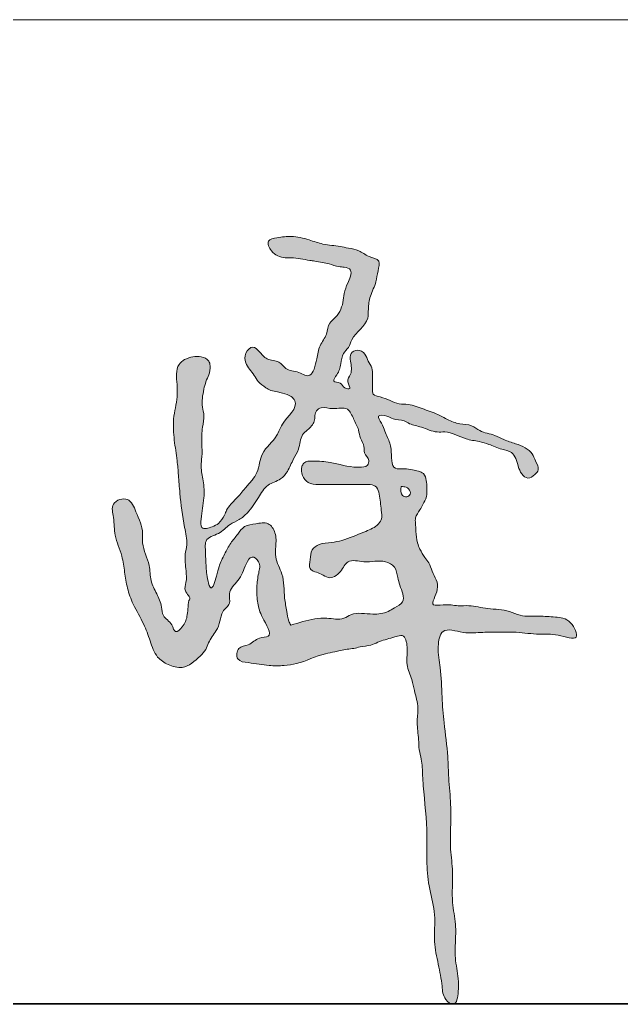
# Model space of a CAD drawing. Extents: x 3968514 to 5230306, y -516551 to -228246.
# Drawn here: x 5171388 to 5171694, y -488332 to -487829 of the extents above; entities that cross this region are included whole.
import ezdxf

# ---------------------------------------------------------------- set-up
doc = ezdxf.new("R2010")
doc.units = 0
doc.header["$LTSCALE"] = 1000
doc.header["$MEASUREMENT"] = 0
doc.layers.add('AXIS', color=3, linetype='Continuous', lineweight=15)
doc.layers.add('FRAME', color=3, linetype='Continuous', lineweight=18)

# ---------------------------------------------------------------- blocks, each defined once
blk = doc.blocks.new('A$C0B803521')
at = {"layer": 'FRAME', "lineweight": 18}
blk.add_line((-16943.1, 43352), (-23943.1, 43352), dxfattribs=at)
at = {"layer": 'FRAME', "lineweight": 35}
blk.add_line((-16943.1, 42352), (-23943.1, 42352), dxfattribs=at)
blk = doc.blocks.new('FWEFS')
h = blk.add_hatch(color=7)
h.dxf.hatch_style = 1
edge = h.paths.add_edge_path()
edge.add_spline(control_points=[(1918654.5, -2262160.9), (1918654.1, -2262163.8), (1918653.5, -2262169.2), (1918652.7, -2262178.7), (1918649.8, -2262186.5), (1918640.1, -2262195.8), (1918637.4, -2262182.6), (1918627.5, -2262178.6), (1918627, -2262165.5), (1918622.1, -2262154.1), (1918614.6, -2262140.9), (1918615.6, -2262122.3), (1918606.3, -2262107.5), (1918608.5, -2262088.1), (1918601.8, -2262074.2), (1918595.4, -2262057.3), (1918584, -2262057.7), (1918574.8, -2262063.7), (1918578.9, -2262078.7), (1918578.2, -2262096.1), (1918586.9, -2262113.9), (1918589.1, -2262132.2), (1918591.6, -2262148.8), (1918598, -2262166.7), (1918608.5, -2262183.4), (1918615.1, -2262201.8), (1918620.4, -2262218.3), (1918633.4, -2262227), (1918650.6, -2262231.7), (1918663, -2262220.4), (1918672.1, -2262211.6), (1918675, -2262201.5), (1918682.2, -2262193.2), (1918686.6, -2262182.3), (1918687.6, -2262171.5), (1918698, -2262165.1), (1918693.4, -2262151.4), (1918707, -2262140.2), (1918710.6, -2262127.8), (1918717.9, -2262114), (1918728.2, -2262122.4), (1918725, -2262134.3), (1918723.1, -2262147.9), (1918724, -2262164), (1918728.3, -2262178.3), (1918741.9, -2262198.9), (1918723.7, -2262198.2), (1918717, -2262207.2), (1918703.4, -2262207.4), (1918702.1, -2262223), (1918719.4, -2262224.4), (1918733.8, -2262227.5), (1918750.6, -2262227.5), (1918770.1, -2262224.7), (1918786.3, -2262216), (1918801.7, -2262213.6), (1918811.2, -2262210.8), (1918820, -2262210.5), (1918830.1, -2262207.7), (1918838.6, -2262207.2), (1918849.1, -2262202.1), (1918858.5, -2262199.7), (1918866.8, -2262197.1), (1918873.8, -2262195.8), (1918875.5, -2262202), (1918876.9, -2262208.4), (1918876.4, -2262216.4), (1918875.6, -2262228.5), (1918881.3, -2262239.9), (1918884.2, -2262254.8), (1918888.6, -2262269.2), (1918885.8, -2262286), (1918888.4, -2262299.9), (1918888.3, -2262312.6), (1918891.9, -2262324.5), (1918892, -2262336.9), (1918893.9, -2262362.8), (1918897.5, -2262392.6), (1918895.9, -2262427.8), (1918898.7, -2262454.6), (1918906.2, -2262480.5), (1918902.8, -2262506.6), (1918908.2, -2262530.5), (1918912.2, -2262550.2), (1918912.8, -2262565.5), (1918926.4, -2262575.4), (1918929, -2262557.4), (1918928.9, -2262543.3), (1918925, -2262526.3), (1918925.6, -2262508), (1918926.5, -2262489.1), (1918921, -2262465.2), (1918924, -2262439.5), (1918920.1, -2262414.2), (1918920.8, -2262391.3), (1918921.3, -2262367.1), (1918918.5, -2262343.3), (1918918.2, -2262315.4), (1918913.9, -2262288.2), (1918911.8, -2262258), (1918911.1, -2262231.5), (1918906.9, -2262210.9), (1918910.8, -2262186.6), (1918934.4, -2262195.4), (1918951.8, -2262193), (1918970.2, -2262193.6), (1918989, -2262192.7), (1919010.1, -2262196.3), (1919027.8, -2262194), (1919054.3, -2262204.4), (1919044.7, -2262183.8), (1919035.7, -2262178.4), (1919024.2, -2262177.8), (1919010, -2262176.3), (1918993.7, -2262178.1), (1918977.5, -2262169.7), (1918959.2, -2262170.5), (1918942.3, -2262165.6), (1918926.6, -2262166.9), (1918916.3, -2262164.2), (1918897.7, -2262168), (1918912.2, -2262146.9), (1918902.5, -2262134.8), (1918899.4, -2262123.2), (1918893.7, -2262116.6), (1918889.8, -2262109.8), (1918886.2, -2262101), (1918885.5, -2262091.8), (1918885.2, -2262083.5), (1918884.3, -2262075.5), (1918889.4, -2262069.9), (1918892.8, -2262062.8), (1918896.9, -2262055.6), (1918896.5, -2262046.9), (1918896.4, -2262039.1), (1918894.2, -2262031.8), (1918887.8, -2262029.4), (1918881.3, -2262027.9), (1918873.7, -2262026.6), (1918859, -2262028.8), (1918861.8, -2262008.4), (1918857.6, -2261997.1), (1918853.3, -2261988.3), (1918851.5, -2261981.7), (1918844.4, -2261971.7), (1918856.5, -2261973), (1918863, -2261977.8), (1918872.2, -2261977.1), (1918880.7, -2261982.8), (1918892.6, -2261984.4), (1918903.9, -2261990.6), (1918916.1, -2261989.2), (1918926, -2261992.2), (1918936.9, -2261997.6), (1918948.7, -2261999), (1918960.9, -2262002.5), (1918971.2, -2262007.4), (1918985.6, -2262009.7), (1918988.8, -2262022.7), (1918992.1, -2262032.3), (1918999.5, -2262038.4), (1919006.1, -2262033.7), (1919011.8, -2262027.4), (1919006.9, -2262019.5), (1919004, -2262011.3), (1918996.4, -2262005.1), (1918986.2, -2262001.3), (1918975.5, -2261998.2), (1918964.2, -2261991.7), (1918951.8, -2261990.5), (1918941.8, -2261981.9), (1918929.5, -2261982), (1918918.7, -2261978.2), (1918907.5, -2261971.2), (1918893.8, -2261967.1), (1918880.4, -2261961.2), (1918864.3, -2261961.8), (1918854.6, -2261954.4), (1918840.9, -2261952.9), (1918841.5, -2261942.3), (1918841.2, -2261934.3), (1918841.2, -2261924.2), (1918836.6, -2261917.9), (1918834.3, -2261910.1), (1918826.5, -2261904.9), (1918818, -2261909.6), (1918818.9, -2261919.8), (1918821.4, -2261929.9), (1918813.5, -2261937.7), (1918821.1, -2261947), (1918811.4, -2261945.4), (1918810, -2261938.9), (1918799.2, -2261939.4), (1918805.3, -2261931.5), (1918807.8, -2261926.5), (1918809.6, -2261918.9), (1918810.3, -2261910.3), (1918817.6, -2261904.1), (1918821.3, -2261889.6), (1918837.5, -2261880.8), (1918836.8, -2261863.5), (1918838.5, -2261850.9), (1918845.4, -2261838.5), (1918846.2, -2261826.9), (1918850.3, -2261814.2), (1918836.5, -2261811.9), (1918828.1, -2261805), (1918814.6, -2261802.4), (1918802.6, -2261800.3), (1918789, -2261798.8), (1918775.9, -2261793.8), (1918759.6, -2261790.1), (1918746.8, -2261791.8), (1918732.6, -2261794.5), (1918738.8, -2261809.1), (1918749.3, -2261813.1), (1918763, -2261812.2), (1918772.9, -2261814.9), (1918783.5, -2261816.2), (1918790, -2261817.6), (1918798.2, -2261818.9), (1918805.5, -2261821.9), (1918812.8, -2261822.2), (1918820.3, -2261824.1), (1918819, -2261832.3), (1918815.5, -2261839.4), (1918812.2, -2261848.3), (1918811.4, -2261861.4), (1918805.9, -2261872.3), (1918795.8, -2261879.9), (1918795.6, -2261891.5), (1918786.9, -2261901.6), (1918784.8, -2261914.7), (1918782.7, -2261924.5), (1918777.5, -2261935.4), (1918765.4, -2261927.5), (1918753.5, -2261927.8), (1918746.3, -2261916.6), (1918733.4, -2261917.3), (1918727.2, -2261908.8), (1918719.1, -2261901), (1918710.9, -2261909.8), (1918711.8, -2261921.9), (1918720, -2261929.8), (1918725.1, -2261939.5), (1918731.6, -2261943.9), (1918738, -2261948.3), (1918744.1, -2261948.5), (1918751, -2261950.9), (1918757.9, -2261952.2), (1918767.9, -2261964.1), (1918749.7, -2261977.4), (1918743.9, -2261997.1), (1918729.8, -2262007), (1918726.4, -2262021.3), (1918724.5, -2262030.8), (1918718.5, -2262039.2), (1918711.1, -2262047.7), (1918702.7, -2262058), (1918693.8, -2262066), (1918690.4, -2262075.9), (1918685.6, -2262082.6), (1918677.9, -2262086.7), (1918665.7, -2262089.8), (1918667.2, -2262076.7), (1918668.3, -2262067.7), (1918670.5, -2262054.4), (1918669.8, -2262040.1), (1918666.2, -2262026.3), (1918668.2, -2262013.7), (1918667.6, -2262000.4), (1918667.6, -2261986.4), (1918670.8, -2261974), (1918667.1, -2261961.4), (1918668.9, -2261949.6), (1918671.6, -2261938.7), (1918675.2, -2261931.3), (1918676.7, -2261924), (1918675, -2261916), (1918667, -2261912.8), (1918658.5, -2261913.1), (1918650.4, -2261915.5), (1918640.4, -2261923.8), (1918642.7, -2261939.2), (1918643, -2261957.3), (1918637.8, -2261976), (1918639.4, -2261998), (1918642.5, -2262016.9), (1918644.1, -2262034.8), (1918645.6, -2262057.6), (1918648.7, -2262080.9), (1918653.5, -2262101.8), (1918649.9, -2262116.3), (1918651.5, -2262129.2), (1918652.7, -2262141.6), (1918648.4, -2262151.7), (1918657.3, -2262158), (1918654.7, -2262160.7), (1918654.5, -2262160.9)], knot_values=[0, 0, 0, 0, 17.363176, 32.820802, 55.993278, 72.500547, 87.963611, 113.770244, 131.44802, 159.955961, 189.164563, 220.082456, 268.021274, 287.195529, 333.29599, 363.623753, 378.980426, 395.485079, 422.329036, 458.960358, 503.231123, 536.331725, 569.431576, 604.002233, 649.466479, 686.502647, 722.533788, 748.633451, 777.993807, 821.115229, 838.800403, 853.405949, 882.680414, 903.334927, 923.35553, 945.224293, 964.398548, 996.319823, 1034.915599, 1052.600773, 1069.108043, 1092.117149, 1121.132526, 1153.785185, 1184.104242, 1224.145447, 1241.841417, 1268.500851, 1289.170706, 1310.349485, 1332.812426, 1375.431642, 1406.141773, 1431.388509, 1493.529399, 1513.34259, 1524.751858, 1552.736791, 1565.494432, 1588.020803, 1602.921423, 1634.865575, 1644.939211, 1657.393608, 1669.758841, 1676.808853, 1697.542596, 1716.895154, 1748.811109, 1771.610144, 1808.209723, 1837.27144, 1871.93963, 1892.720925, 1912.513307, 1945.803576, 1966.58487, 2068.847236, 2124.919623, 2177.446926, 2230.542504, 2284.682828, 2331.728421, 2376.869417, 2405.025088, 2423.280024, 2450.214085, 2477.284247, 2520.216199, 2549.219755, 2587.891605, 2632.73994, 2694.613837, 2741.180325, 2785.652354, 2832.056445, 2886.335117, 2928.916404, 2998.953164, 3051.303315, 3111.36748, 3154.081765, 3186.49701, 3227.1909, 3267.838836, 3298.809304, 3335.587538, 3382.200798, 3420.962131, 3457.94308, 3489.186108, 3507.441044, 3523.046507, 3556.008654, 3594.769988, 3617.420884, 3662.318142, 3701.463321, 3722.753107, 3753.783864, 3773.142014, 3805.033123, 3843.780412, 3862.105018, 3875.663987, 3895.324646, 3909.20797, 3932.32284, 3949.293585, 3960.256575, 3978.556264, 3991.045166, 4008.452507, 4026.418264, 4041.399633, 4056.581838, 4067.733523, 4080.070392, 4097.147597, 4115.132062, 4154.895178, 4179.667433, 4193.438031, 4211.61392, 4226.670501, 4243.460635, 4257.241667, 4280.020108, 4292.536136, 4317.328927, 4350.968578, 4366.363819, 4389.440733, 4412.045097, 4439.216337, 4459.58821, 4487.921368, 4508.720587, 4539.984977, 4556.878738, 4572.01131, 4587.653768, 4599.683369, 4618.698614, 4634.330214, 4653.148078, 4674.457491, 4699.683296, 4719.715001, 4752.01995, 4771.455596, 4795.612776, 4822.160778, 4839.690097, 4874.24653, 4907.886568, 4926.131698, 4967.735744, 4982.802336, 4994.073658, 5022.031345, 5036.079269, 5051.710869, 5067.343658, 5084.875163, 5099.277602, 5114.717984, 5141.277188, 5157.640344, 5172.235163, 5182.130679, 5195.977089, 5209.249775, 5223.020373, 5235.52479, 5247.052411, 5268.754148, 5284.699411, 5301.593172, 5355.996971, 5374.223217, 5401.113388, 5432.530314, 5455.2872, 5474.906757, 5496.807229, 5520.591596, 5542.31438, 5576.360122, 5594.768313, 5623.985764, 5661.034012, 5690.552641, 5708.742561, 5729.09718, 5760.382095, 5772.974695, 5811.170378, 5821.066082, 5836.709933, 5850.98037, 5871.355333, 5882.636677, 5896.415312, 5908.996337, 5924.052919, 5946.15748, 5964.544138, 6002.707753, 6014.576676, 6038.011991, 6064.90587, 6092.372567, 6114.075133, 6129.199925, 6152.276516, 6180.157989, 6198.975853, 6223.771353, 6246.53866, 6261.67197, 6280.489834, 6300.060614, 6330.311983, 6345.436776, 6365.318819, 6376.595723, 6390.86616, 6401.053642, 6420.541732, 6431.464079, 6485.602822, 6510.613094, 6558.446908, 6577.462152, 6597.817167, 6616.049306, 6637.894, 6665.65338, 6696.453497, 6707.101179, 6728.075793, 6742.481042, 6763.518368, 6780.350347, 6802.890874, 6824.044857, 6859.020253, 6888.673682, 6908.294338, 6934.853542, 6968.431619, 6992.35951, 7009.366633, 7045.81888, 7061.758171, 7076.815947, 7095.202604, 7105.380553, 7122.909236, 7139.702583, 7157.402267, 7172.270709, 7213.024832, 7238.186883, 7283.462314, 7326.819209, 7369.128493, 7398.616514, 7435.068514, 7505.645265, 7540.843886, 7560.612097, 7594.190174, 7617.955073, 7634.787052, 7654.804782, 7656.760718, 7656.760718, 7656.760718, 7656.760718], degree=3, periodic=0)
edge = h.paths.add_edge_path(flags=16)
edge.add_spline(control_points=[(1918758.2, -2262186.1), (1918766.4, -2262183.6), (1918778.3, -2262179.9), (1918796.5, -2262178.3), (1918809.7, -2262181.8), (1918823.3, -2262172), (1918839.5, -2262176.1), (1918855, -2262173.9), (1918864.2, -2262168), (1918876.4, -2262162.1), (1918869.5, -2262148), (1918866.7, -2262137), (1918865.1, -2262126.3), (1918850.7, -2262118.7), (1918835.4, -2262123.9), (1918815.5, -2262117.8), (1918809.9, -2262132.8), (1918797.5, -2262140.4), (1918788.4, -2262132.6), (1918775.6, -2262131.3), (1918778.3, -2262118.9), (1918778.4, -2262109.4), (1918788, -2262102.4), (1918799, -2262102.5), (1918814.6, -2262099.2), (1918829.7, -2262092.4), (1918844.3, -2262087), (1918851.7, -2262078.4), (1918849.6, -2262066.6), (1918849.1, -2262056.2), (1918845.4, -2262042.5), (1918830.9, -2262043.3), (1918817.4, -2262043.1), (1918802.1, -2262043.1), (1918788.3, -2262043.3), (1918772.8, -2262042.6), (1918766.9, -2262028.9), (1918772.2, -2262019.4), (1918784, -2262019.1), (1918801.3, -2262020.3), (1918817.2, -2262025.7), (1918829.8, -2262025.6), (1918836.3, -2262025.6), (1918838.7, -2262016.9), (1918832.2, -2262012.1), (1918833.4, -2262003.4), (1918828.4, -2261996.5), (1918827.4, -2261986.4), (1918822.8, -2261978.3), (1918819.7, -2261971.1), (1918814.1, -2261963.4), (1918801.5, -2261967.8), (1918791.3, -2261963.7), (1918781.7, -2261968.5), (1918783.9, -2261979.8), (1918776.3, -2261986.8), (1918767.4, -2261994.1), (1918767.7, -2262006.6), (1918760.1, -2262017.9), (1918756, -2262029), (1918747.5, -2262039.3), (1918733.2, -2262042.4), (1918724.8, -2262057.7), (1918716.4, -2262070.2), (1918706.1, -2262079.3), (1918694.5, -2262083.8), (1918686.2, -2262094.2), (1918671.1, -2262097), (1918671.3, -2262111.3), (1918671.9, -2262125), (1918672.6, -2262136.9), (1918677.5, -2262153.6), (1918682.8, -2262135.8), (1918685.1, -2262125.8), (1918690.7, -2262114), (1918696.5, -2262102.8), (1918704.1, -2262094.2), (1918710.7, -2262084.2), (1918722.8, -2262083.4), (1918735.6, -2262080.4), (1918743.9, -2262093), (1918742.9, -2262105), (1918741.8, -2262119.6), (1918749.5, -2262131.9), (1918751.5, -2262146.3), (1918751.5, -2262159.1), (1918754.1, -2262170.9), (1918755.1, -2262180.4), (1918757.5, -2262184.7), (1918758.2, -2262186.1)], knot_values=[0, 0, 0, 0, 50.711205, 74.606985, 109.691421, 125.376707, 170.305138, 201.681075, 216.126277, 237.166327, 271.274564, 287.259601, 309.425804, 330.839984, 374.341985, 406.620567, 431.58767, 459.824872, 475.510158, 500.60824, 518.831101, 538.903, 556.866164, 582.473087, 603.940843, 651.894645, 682.015838, 696.039889, 715.665225, 748.17994, 763.279553, 791.90235, 818.562794, 849.43684, 881.712208, 903.179963, 937.805742, 945.98275, 964.703932, 999.897006, 1055.498255, 1059.708645, 1077.067162, 1087.273744, 1104.842538, 1117.537072, 1135.764604, 1153.103165, 1177.589789, 1190.129956, 1201.083048, 1230.585914, 1254.484825, 1265.794766, 1287.238652, 1310.239345, 1324.122753, 1354.740826, 1376.686837, 1404.904371, 1425.752962, 1453.987883, 1485.967621, 1524.114196, 1546.02394, 1566.738768, 1596.759884, 1626.353401, 1639.04829, 1675.522394, 1708.037109, 1723.136723, 1749.480116, 1769.891606, 1797.508994, 1823.248521, 1846.250121, 1867.099695, 1890.242521, 1915.501644, 1938.502337, 1966.5722, 1987.600011, 2024.851437, 2049.050631, 2074.322087, 2101.286551, 2121.358451, 2130.764296, 2130.764296, 2130.764296, 2130.764296], degree=3, periodic=0)
edge = h.paths.add_edge_path(flags=16)
edge.add_spline(control_points=[(1918870.5, -2262045.2), (1918870.1, -2262048.8), (1918869.6, -2262054), (1918876.2, -2262056.6), (1918880, -2262053.6), (1918879.8, -2262048.9), (1918875.9, -2262045.4), (1918872.2, -2262045.3), (1918870.5, -2262045.2)], knot_values=[0, 0, 0, 0, 18.43761, 27.312845, 36.294427, 41.901666, 53.803432, 63.724967, 63.724967, 63.724967, 63.724967], degree=3, periodic=0)
at = {"color": 7}
for points, knots in [([(1918654.5, -2262160.9, -49.4), (1918654.1, -2262163.8, -49.4), (1918653.5, -2262169.2, -49.4), (1918652.7, -2262178.7, -49.4), (1918649.8, -2262186.5, -49.4), (1918640.1, -2262195.8, -49.4), (1918637.4, -2262182.6, -49.4), (1918627.5, -2262178.6, -49.4), (1918627, -2262165.5, -49.4), (1918622.1, -2262154.1, -49.4), (1918614.6, -2262140.9, -49.4), (1918615.6, -2262122.3, -49.4), (1918606.3, -2262107.5, -49.4), (1918608.5, -2262088.1, -49.4), (1918601.8, -2262074.2, -49.4), (1918595.4, -2262057.3, -49.4), (1918584, -2262057.7, -49.4), (1918574.8, -2262063.7, -49.4), (1918578.9, -2262078.7, -49.4), (1918578.2, -2262096.1, -49.4), (1918586.9, -2262113.9, -49.4), (1918589.1, -2262132.2, -49.4), (1918591.6, -2262148.8, -49.4), (1918598, -2262166.7, -49.4), (1918608.5, -2262183.4, -49.4), (1918615.1, -2262201.8, -49.4), (1918620.4, -2262218.3, -49.4), (1918633.4, -2262227, -49.4), (1918650.6, -2262231.7, -49.4), (1918663, -2262220.4, -49.4), (1918672.1, -2262211.6, -49.4), (1918675, -2262201.5, -49.4), (1918682.2, -2262193.2, -49.4), (1918686.6, -2262182.3, -49.4), (1918687.6, -2262171.5, -49.4), (1918698, -2262165.1, -49.4), (1918693.4, -2262151.4, -49.4), (1918707, -2262140.2, -49.4), (1918710.6, -2262127.8, -49.4), (1918717.9, -2262114, -49.4), (1918728.2, -2262122.4, -49.4), (1918725, -2262134.3, -49.4), (1918723.1, -2262147.9, -49.4), (1918724, -2262164, -49.4), (1918728.3, -2262178.3, -49.4), (1918741.9, -2262198.9, -49.4), (1918723.7, -2262198.2, -49.4), (1918717, -2262207.2, -49.4), (1918703.4, -2262207.4, -49.4), (1918702.1, -2262223, -49.4), (1918719.4, -2262224.4, -49.4), (1918733.8, -2262227.5, -49.4), (1918750.6, -2262227.5, -49.4), (1918770.1, -2262224.7, -49.4), (1918786.3, -2262216, -49.4), (1918801.7, -2262213.6, -49.4), (1918811.2, -2262210.8, -49.4), (1918820, -2262210.5, -49.4), (1918830.1, -2262207.7, -49.4), (1918838.6, -2262207.2, -49.4), (1918849.1, -2262202.1, -49.4), (1918858.5, -2262199.7, -49.4), (1918866.8, -2262197.1, -49.4), (1918873.8, -2262195.8, -49.4), (1918875.5, -2262202, -49.4), (1918876.9, -2262208.4, -49.4), (1918876.4, -2262216.4, -49.4), (1918875.6, -2262228.5, -49.4), (1918881.3, -2262239.9, -49.4), (1918884.2, -2262254.8, -49.4), (1918888.6, -2262269.2, -49.4), (1918885.8, -2262286, -49.4), (1918888.4, -2262299.9, -49.4), (1918888.3, -2262312.6, -49.4), (1918891.9, -2262324.5, -49.4), (1918892, -2262336.9, -49.4), (1918893.9, -2262362.8, -49.4), (1918897.5, -2262392.6, -49.4), (1918895.9, -2262427.8, -49.4), (1918898.7, -2262454.6, -49.4), (1918906.2, -2262480.5, -49.4), (1918902.8, -2262506.6, -49.4), (1918908.2, -2262530.5, -49.4), (1918912.2, -2262550.2, -49.4), (1918912.8, -2262565.5, -49.4), (1918926.4, -2262575.4, -49.4), (1918929, -2262557.4, -49.4), (1918928.9, -2262543.3, -49.4), (1918925, -2262526.3, -49.4), (1918925.6, -2262508, -49.4), (1918926.5, -2262489.1, -49.4), (1918921, -2262465.2, -49.4), (1918924, -2262439.5, -49.4), (1918920.1, -2262414.2, -49.4), (1918920.8, -2262391.3, -49.4), (1918921.3, -2262367.1, -49.4), (1918918.5, -2262343.3, -49.4), (1918918.2, -2262315.4, -49.4), (1918913.9, -2262288.2, -49.4), (1918911.8, -2262258, -49.4), (1918911.1, -2262231.5, -49.4), (1918906.9, -2262210.9, -49.4), (1918910.8, -2262186.6, -49.4), (1918934.4, -2262195.4, -49.4), (1918951.8, -2262193, -49.4), (1918970.2, -2262193.6, -49.4), (1918989, -2262192.7, -49.4), (1919010.1, -2262196.3, -49.4), (1919027.8, -2262194, -49.4), (1919054.3, -2262204.4, -49.4), (1919044.7, -2262183.8, -49.4), (1919035.7, -2262178.4, -49.4), (1919024.2, -2262177.8, -49.4), (1919010, -2262176.3, -49.4), (1918993.7, -2262178.1, -49.4), (1918977.5, -2262169.7, -49.4), (1918959.2, -2262170.5, -49.4), (1918942.3, -2262165.6, -49.4), (1918926.6, -2262166.9, -49.4), (1918916.3, -2262164.2, -49.4), (1918897.7, -2262168, -49.4), (1918912.2, -2262146.9, -49.4), (1918902.5, -2262134.8, -49.4), (1918899.4, -2262123.2, -49.4), (1918893.7, -2262116.6, -49.4), (1918889.8, -2262109.8, -49.4), (1918886.2, -2262101, -49.4), (1918885.5, -2262091.8, -49.4), (1918885.2, -2262083.5, -49.4), (1918884.3, -2262075.5, -49.4), (1918889.4, -2262069.9, -49.4), (1918892.8, -2262062.8, -49.4), (1918896.9, -2262055.6, -49.4), (1918896.5, -2262046.9, -49.4), (1918896.4, -2262039.1, -49.4), (1918894.2, -2262031.8, -49.4), (1918887.8, -2262029.4, -49.4), (1918881.3, -2262027.9, -49.4), (1918873.7, -2262026.6, -49.4), (1918859, -2262028.8, -49.4), (1918861.8, -2262008.4, -49.4), (1918857.6, -2261997.1, -49.4), (1918853.3, -2261988.3, -49.4), (1918851.5, -2261981.7, -49.4), (1918844.4, -2261971.7, -49.4), (1918856.5, -2261973, -49.4), (1918863, -2261977.8, -49.4), (1918872.2, -2261977.1, -49.4), (1918880.7, -2261982.8, -49.4), (1918892.6, -2261984.4, -49.4), (1918903.9, -2261990.6, -49.4), (1918916.1, -2261989.2, -49.4), (1918926, -2261992.2, -49.4), (1918936.9, -2261997.6, -49.4), (1918948.7, -2261999, -49.4), (1918960.9, -2262002.5, -49.4), (1918971.2, -2262007.4, -49.4), (1918985.6, -2262009.7, -49.4), (1918988.8, -2262022.7, -49.4), (1918992.1, -2262032.3, -49.4), (1918999.5, -2262038.4, -49.4), (1919006.1, -2262033.7, -49.4), (1919011.8, -2262027.4, -49.4), (1919006.9, -2262019.5, -49.4), (1919004, -2262011.3, -49.4), (1918996.4, -2262005.1, -49.4), (1918986.2, -2262001.3, -49.4), (1918975.5, -2261998.2, -49.4), (1918964.2, -2261991.7, -49.4), (1918951.8, -2261990.5, -49.4), (1918941.8, -2261981.9, -49.4), (1918929.5, -2261982, -49.4), (1918918.7, -2261978.2, -49.4), (1918907.5, -2261971.2, -49.4), (1918893.8, -2261967.1, -49.4), (1918880.4, -2261961.2, -49.4), (1918864.3, -2261961.8, -49.4), (1918854.6, -2261954.4, -49.4), (1918840.9, -2261952.9, -49.4), (1918841.5, -2261942.3, -49.4), (1918841.2, -2261934.3, -49.4), (1918841.2, -2261924.2, -49.4), (1918836.6, -2261917.9, -49.4), (1918834.3, -2261910.1, -49.4), (1918826.5, -2261904.9, -49.4), (1918818, -2261909.6, -49.4), (1918818.9, -2261919.8, -49.4), (1918821.4, -2261929.9, -49.4), (1918813.5, -2261937.7, -49.4), (1918821.1, -2261947, -49.4), (1918811.4, -2261945.4, -49.4), (1918810, -2261938.9, -49.4), (1918799.2, -2261939.4, -49.4), (1918805.3, -2261931.5, -49.4), (1918807.8, -2261926.5, -49.4), (1918809.6, -2261918.9, -49.4), (1918810.3, -2261910.3, -49.4), (1918817.6, -2261904.1, -49.4), (1918821.3, -2261889.6, -49.4), (1918837.5, -2261880.8, -49.4), (1918836.8, -2261863.5, -49.4), (1918838.5, -2261850.9, -49.4), (1918845.4, -2261838.5, -49.4), (1918846.2, -2261826.9, -49.4), (1918850.3, -2261814.2, -49.4), (1918836.5, -2261811.9, -49.4), (1918828.1, -2261805, -49.4), (1918814.6, -2261802.4, -49.4), (1918802.6, -2261800.3, -49.4), (1918789, -2261798.8, -49.4), (1918775.9, -2261793.8, -49.4), (1918759.6, -2261790.1, -49.4), (1918746.8, -2261791.8, -49.4), (1918732.6, -2261794.5, -49.4), (1918738.8, -2261809.1, -49.4), (1918749.3, -2261813.1, -49.4), (1918763, -2261812.2, -49.4), (1918772.9, -2261814.9, -49.4), (1918783.5, -2261816.2, -49.4), (1918790, -2261817.6, -49.4), (1918798.2, -2261818.9, -49.4), (1918805.5, -2261821.9, -49.4), (1918812.8, -2261822.2, -49.4), (1918820.3, -2261824.1, -49.4), (1918819, -2261832.3, -49.4), (1918815.5, -2261839.4, -49.4), (1918812.2, -2261848.3, -49.4), (1918811.4, -2261861.4, -49.4), (1918805.9, -2261872.3, -49.4), (1918795.8, -2261879.9, -49.4), (1918795.6, -2261891.5, -49.4), (1918786.9, -2261901.6, -49.4), (1918784.8, -2261914.7, -49.4), (1918782.7, -2261924.5, -49.4), (1918777.5, -2261935.4, -49.4), (1918765.4, -2261927.5, -49.4), (1918753.5, -2261927.8, -49.4), (1918746.3, -2261916.6, -49.4), (1918733.4, -2261917.3, -49.4), (1918727.2, -2261908.8, -49.4), (1918719.1, -2261901, -49.4), (1918710.9, -2261909.8, -49.4), (1918711.8, -2261921.9, -49.4), (1918720, -2261929.8, -49.4), (1918725.1, -2261939.5, -49.4), (1918731.6, -2261943.9, -49.4), (1918738, -2261948.3, -49.4), (1918744.1, -2261948.5, -49.4), (1918751, -2261950.9, -49.4), (1918757.9, -2261952.2, -49.4), (1918767.9, -2261964.1, -49.4), (1918749.7, -2261977.4, -49.4), (1918743.9, -2261997.1, -49.4), (1918729.8, -2262007, -49.4), (1918726.4, -2262021.3, -49.4), (1918724.5, -2262030.8, -49.4), (1918718.5, -2262039.2, -49.4), (1918711.1, -2262047.7, -49.4), (1918702.7, -2262058, -49.4), (1918693.8, -2262066, -49.4), (1918690.4, -2262075.9, -49.4), (1918685.6, -2262082.6, -49.4), (1918677.9, -2262086.7, -49.4), (1918665.7, -2262089.8, -49.4), (1918667.2, -2262076.7, -49.4), (1918668.3, -2262067.7, -49.4), (1918670.5, -2262054.4, -49.4), (1918669.8, -2262040.1, -49.4), (1918666.2, -2262026.3, -49.4), (1918668.2, -2262013.7, -49.4), (1918667.6, -2262000.4, -49.4), (1918667.6, -2261986.4, -49.4), (1918670.8, -2261974, -49.4), (1918667.1, -2261961.4, -49.4), (1918668.9, -2261949.6, -49.4), (1918671.6, -2261938.7, -49.4), (1918675.2, -2261931.3, -49.4), (1918676.7, -2261924, -49.4), (1918675, -2261916, -49.4), (1918667, -2261912.8, -49.4), (1918658.5, -2261913.1, -49.4), (1918650.4, -2261915.5, -49.4), (1918640.4, -2261923.8, -49.4), (1918642.7, -2261939.2, -49.4), (1918643, -2261957.3, -49.4), (1918637.8, -2261976, -49.4), (1918639.4, -2261998, -49.4), (1918642.5, -2262016.9, -49.4), (1918644.1, -2262034.8, -49.4), (1918645.6, -2262057.6, -49.4), (1918648.7, -2262080.9, -49.4), (1918653.5, -2262101.8, -49.4), (1918649.9, -2262116.3, -49.4), (1918651.5, -2262129.2, -49.4), (1918652.7, -2262141.6, -49.4), (1918648.4, -2262151.7, -49.4), (1918657.3, -2262158, -49.4), (1918654.7, -2262160.7, -49.4), (1918654.5, -2262160.9, -49.4)], [0, 0, 0, 0, 8.681588, 16.410401, 27.996639, 36.250274, 43.981806, 56.885122, 65.72401, 79.97798, 94.582282, 110.041228, 134.010637, 143.597764, 166.647995, 181.811877, 189.490213, 197.74254, 211.164518, 229.480179, 251.615561, 268.165863, 284.715788, 302.001116, 324.73324, 343.251324, 361.266894, 374.316725, 388.996904, 410.557614, 419.400202, 426.702975, 441.340207, 451.667464, 461.677765, 472.612146, 482.199274, 498.159912, 517.457799, 526.300387, 534.554022, 546.058574, 560.566263, 576.892592, 592.052121, 612.072723, 620.920708, 634.250425, 644.585353, 655.174743, 666.406213, 687.715821, 703.070887, 715.694255, 746.7647, 756.671295, 762.375929, 776.368396, 782.747216, 794.010402, 801.460711, 817.432788, 822.469606, 828.696804, 834.879421, 838.404426, 848.771298, 858.447577, 874.405555, 885.805072, 904.104861, 918.63572, 935.969815, 946.360462, 956.256653, 972.901788, 983.292435, 1034.423618, 1062.459811, 1088.723463, 1115.271252, 1142.341414, 1165.864211, 1188.434709, 1202.512544, 1211.640012, 1225.107042, 1238.642124, 1260.1081, 1274.609877, 1293.945803, 1316.36997, 1347.306918, 1370.590162, 1392.826177, 1416.028223, 1443.167559, 1464.458202, 1499.476582, 1525.651657, 1555.68374, 1577.040882, 1593.248505, 1613.59545, 1633.919418, 1649.404652, 1667.793769, 1691.100399, 1710.481066, 1728.97154, 1744.593054, 1753.720522, 1761.523253, 1778.004327, 1797.384994, 1808.710442, 1831.159071, 1850.73166, 1861.376553, 1876.891932, 1886.571007, 1902.516562, 1921.890206, 1931.052509, 1937.831994, 1947.662323, 1954.603985, 1966.16142, 1974.646793, 1980.128288, 1989.278132, 1995.522583, 2004.226253, 2013.209132, 2020.699817, 2028.290919, 2033.866762, 2040.035196, 2048.573799, 2057.566031, 2077.447589, 2089.833717, 2096.719016, 2105.80696, 2113.335251, 2121.730317, 2128.620833, 2140.010054, 2146.268068, 2158.664464, 2175.484289, 2183.18191, 2194.720367, 2206.022549, 2219.608169, 2229.794105, 2243.960684, 2254.360294, 2269.992489, 2278.439369, 2286.005655, 2293.826884, 2299.841684, 2309.349307, 2317.165107, 2326.574039, 2337.228745, 2349.841648, 2359.857501, 2376.009975, 2385.727798, 2397.806388, 2411.080389, 2419.845049, 2437.123265, 2453.943284, 2463.065849, 2483.867872, 2491.401168, 2497.036829, 2511.015673, 2518.039634, 2525.855434, 2533.671829, 2542.437581, 2549.638801, 2557.358992, 2570.638594, 2578.820172, 2586.117582, 2591.06534, 2597.988544, 2604.624888, 2611.510187, 2617.762395, 2623.526206, 2634.377074, 2642.349705, 2650.796586, 2677.998485, 2687.111609, 2700.556694, 2716.265157, 2727.6436, 2737.453379, 2748.403615, 2760.295798, 2771.15719, 2788.180061, 2797.384157, 2811.992882, 2830.517006, 2845.276321, 2854.37128, 2864.54859, 2880.191047, 2886.487347, 2905.585189, 2910.533041, 2918.354966, 2925.490185, 2935.677667, 2941.318339, 2948.207656, 2954.498169, 2962.026459, 2973.07874, 2982.272069, 3001.353877, 3007.288338, 3019.005996, 3032.452935, 3046.186284, 3057.037566, 3064.599963, 3076.138258, 3090.078994, 3099.487927, 3111.885676, 3123.26933, 3130.835985, 3140.244917, 3150.030307, 3165.155992, 3172.718388, 3182.659409, 3188.297861, 3195.43308, 3200.526821, 3210.270866, 3215.732039, 3242.801411, 3255.306547, 3279.223454, 3288.731076, 3298.908583, 3308.024653, 3318.947, 3332.82669, 3348.226748, 3353.55059, 3364.037896, 3371.240521, 3381.759184, 3390.175174, 3401.445437, 3412.022428, 3429.510127, 3444.336841, 3454.147169, 3467.426771, 3484.21581, 3496.179755, 3504.683317, 3522.90944, 3530.879085, 3538.407974, 3547.601302, 3552.690277, 3561.454618, 3569.851291, 3578.701134, 3586.135354, 3606.512416, 3619.093442, 3641.731157, 3663.409605, 3684.564247, 3699.308257, 3717.534257, 3752.822632, 3770.421943, 3780.306048, 3797.095087, 3808.977536, 3817.393526, 3827.402391, 3828.380359, 3828.380359, 3828.380359, 3828.380359]), ([(1918758.2, -2262186.1, -49.4), (1918766.4, -2262183.6, -49.4), (1918778.3, -2262179.9, -49.4), (1918796.5, -2262178.3, -49.4), (1918809.7, -2262181.8, -49.4), (1918823.3, -2262172, -49.4), (1918839.5, -2262176.1, -49.4), (1918855, -2262173.9, -49.4), (1918864.2, -2262168, -49.4), (1918876.4, -2262162.1, -49.4), (1918869.5, -2262148, -49.4), (1918866.7, -2262137, -49.4), (1918865.1, -2262126.3, -49.4), (1918850.7, -2262118.7, -49.4), (1918835.4, -2262123.9, -49.4), (1918815.5, -2262117.8, -49.4), (1918809.9, -2262132.8, -49.4), (1918797.5, -2262140.4, -49.4), (1918788.4, -2262132.6, -49.4), (1918775.6, -2262131.3, -49.4), (1918778.3, -2262118.9, -49.4), (1918778.4, -2262109.4, -49.4), (1918788, -2262102.4, -49.4), (1918799, -2262102.5, -49.4), (1918814.6, -2262099.2, -49.4), (1918829.7, -2262092.4, -49.4), (1918844.3, -2262087, -49.4), (1918851.7, -2262078.4, -49.4), (1918849.6, -2262066.6, -49.4), (1918849.1, -2262056.2, -49.4), (1918845.4, -2262042.5, -49.4), (1918830.9, -2262043.3, -49.4), (1918817.4, -2262043.1, -49.4), (1918802.1, -2262043.1, -49.4), (1918788.3, -2262043.3, -49.4), (1918772.8, -2262042.6, -49.4), (1918766.9, -2262028.9, -49.4), (1918772.2, -2262019.4, -49.4), (1918784, -2262019.1, -49.4), (1918801.3, -2262020.3, -49.4), (1918817.2, -2262025.7, -49.4), (1918829.8, -2262025.6, -49.4), (1918836.3, -2262025.6, -49.4), (1918838.7, -2262016.9, -49.4), (1918832.2, -2262012.1, -49.4), (1918833.4, -2262003.4, -49.4), (1918828.4, -2261996.5, -49.4), (1918827.4, -2261986.4, -49.4), (1918822.8, -2261978.3, -49.4), (1918819.7, -2261971.1, -49.4), (1918814.1, -2261963.4, -49.4), (1918801.5, -2261967.8, -49.4), (1918791.3, -2261963.7, -49.4), (1918781.7, -2261968.5, -49.4), (1918783.9, -2261979.8, -49.4), (1918776.3, -2261986.8, -49.4), (1918767.4, -2261994.1, -49.4), (1918767.7, -2262006.6, -49.4), (1918760.1, -2262017.9, -49.4), (1918756, -2262029, -49.4), (1918747.5, -2262039.3, -49.4), (1918733.2, -2262042.4, -49.4), (1918724.8, -2262057.7, -49.4), (1918716.4, -2262070.2, -49.4), (1918706.1, -2262079.3, -49.4), (1918694.5, -2262083.8, -49.4), (1918686.2, -2262094.2, -49.4), (1918671.1, -2262097, -49.4), (1918671.3, -2262111.3, -49.4), (1918671.9, -2262125, -49.4), (1918672.6, -2262136.9, -49.4), (1918677.5, -2262153.6, -49.4), (1918682.8, -2262135.8, -49.4), (1918685.1, -2262125.8, -49.4), (1918690.7, -2262114, -49.4), (1918696.5, -2262102.8, -49.4), (1918704.1, -2262094.2, -49.4), (1918710.7, -2262084.2, -49.4), (1918722.8, -2262083.4, -49.4), (1918735.6, -2262080.4, -49.4), (1918743.9, -2262093, -49.4), (1918742.9, -2262105, -49.4), (1918741.8, -2262119.6, -49.4), (1918749.5, -2262131.9, -49.4), (1918751.5, -2262146.3, -49.4), (1918751.5, -2262159.1, -49.4), (1918754.1, -2262170.9, -49.4), (1918755.1, -2262180.4, -49.4), (1918757.5, -2262184.7, -49.4), (1918758.2, -2262186.1, -49.4)], [0, 0, 0, 0, 25.355602, 37.303492, 54.845711, 62.688353, 85.152569, 100.840537, 108.063138, 118.583164, 135.637282, 143.629801, 154.712902, 165.419992, 187.170993, 203.310283, 215.793835, 229.912436, 237.755079, 250.30412, 259.41555, 269.4515, 278.433082, 291.236544, 301.970421, 325.947322, 341.007919, 348.019945, 357.832612, 374.08997, 381.639776, 395.951175, 409.281397, 424.71842, 440.856104, 451.589982, 468.902871, 472.991375, 482.351966, 499.948503, 527.749128, 529.854322, 538.533581, 543.636872, 552.421269, 558.768536, 567.882302, 576.551582, 588.794895, 595.064978, 600.541524, 615.292957, 627.242413, 632.897383, 643.619326, 655.119672, 662.061377, 677.370413, 688.343419, 702.452186, 712.876481, 726.993942, 742.98381, 762.057098, 773.01197, 783.369384, 798.379942, 813.176701, 819.524145, 837.761197, 854.018555, 861.568361, 874.740058, 884.945803, 898.754497, 911.62426, 923.12506, 933.549848, 945.12126, 957.750822, 969.251168, 983.2861, 993.800005, 1012.425718, 1024.525316, 1037.161044, 1050.643276, 1060.679226, 1065.382148, 1065.382148, 1065.382148, 1065.382148]), ([(1918870.5, -2262045.2, -49.4), (1918870.1, -2262048.8, -49.4), (1918869.6, -2262054, -49.4), (1918876.2, -2262056.6, -49.4), (1918880, -2262053.6, -49.4), (1918879.8, -2262048.9, -49.4), (1918875.9, -2262045.4, -49.4), (1918872.2, -2262045.3, -49.4), (1918870.5, -2262045.2, -49.4)], [0, 0, 0, 0, 9.218805, 13.656423, 18.147214, 20.950833, 26.901716, 31.862483, 31.862483, 31.862483, 31.862483])]:
    blk.add_open_spline(points, degree=3, knots=knots, dxfattribs=at)

msp = doc.modelspace()

# ---------------------------------------------------------------- block references
at = {"xscale": 0.5, "yscale": 0.5, "zscale": 0.5}
msp.add_blockref('A$C0B803521', (5180475.53111, -509505.20671), dxfattribs=at)
at = {"layer": 'AXIS', "color": 3, "xscale": 0.5, "yscale": 0.5, "zscale": 0.5}
msp.add_blockref('FWEFS', (4212146.68005, 642956.19388), dxfattribs=at)

doc.saveas('drawing.dxf')
